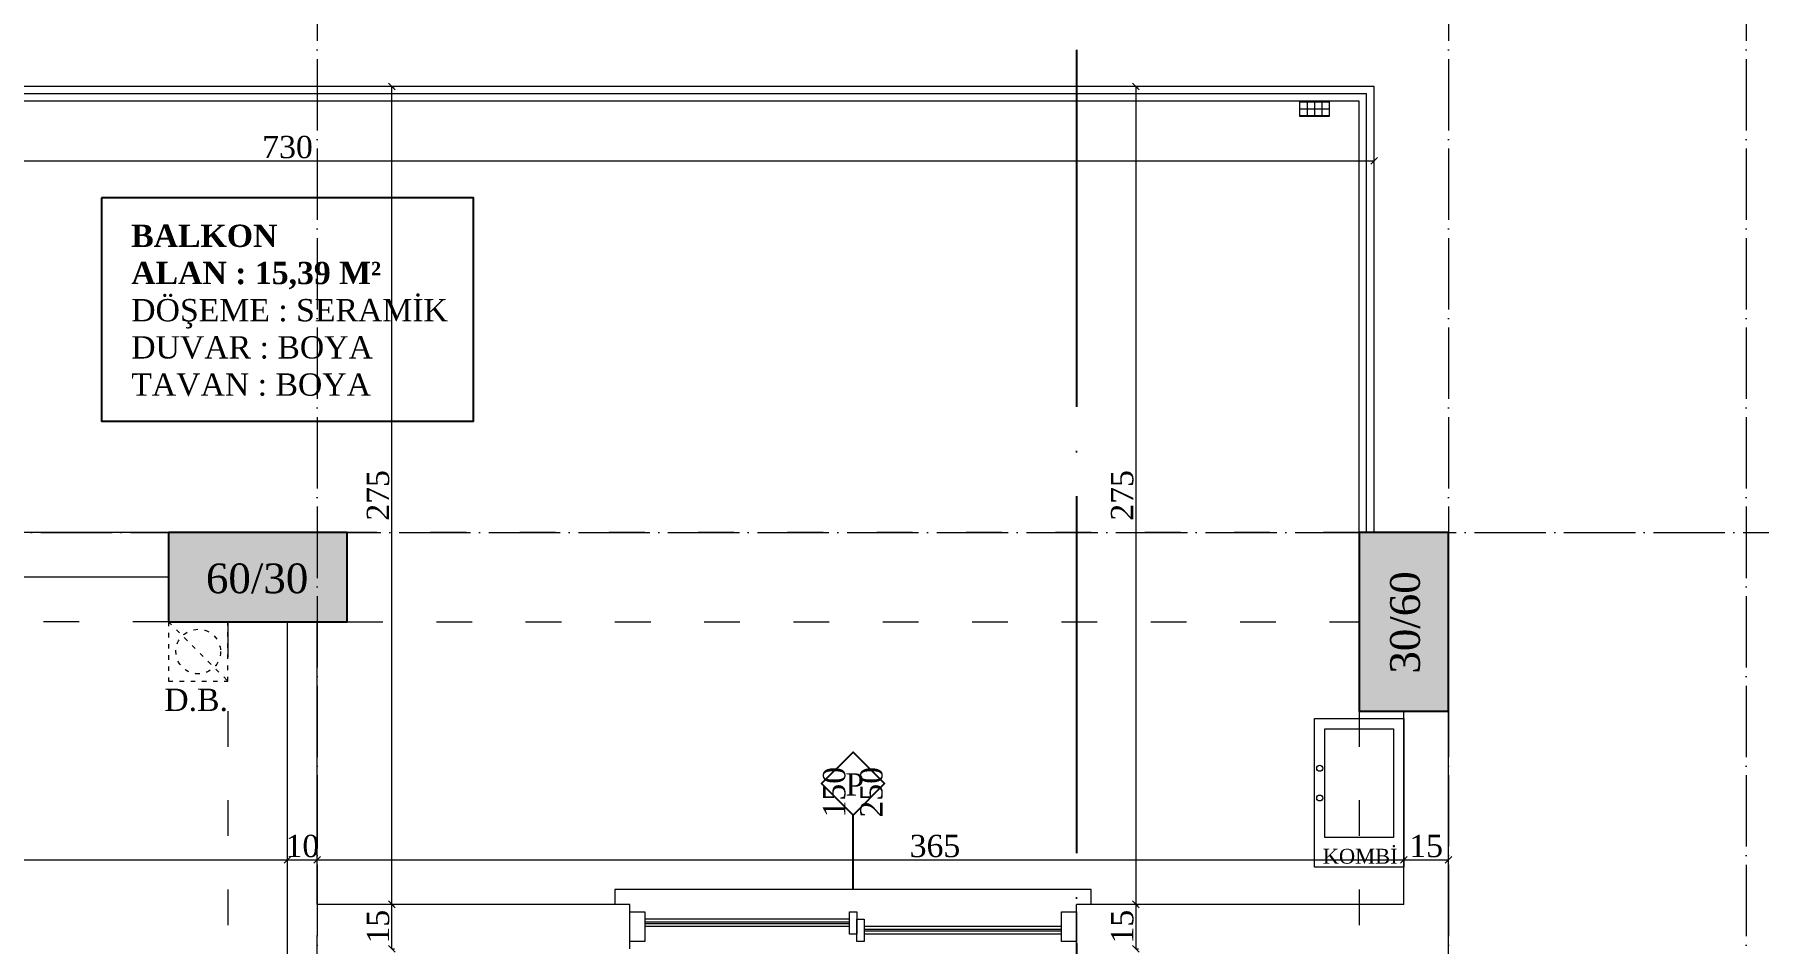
# Model space of a CAD drawing. Header units: metres. Extents: x -5196 to 34307, y 7076 to 19260.
# Drawn here: x 12517 to 13096, y 11233 to 11539 of the extents above; entities that cross this region are included whole.
import ezdxf

# ---------------------------------------------------------------- set-up
doc = ezdxf.new("R2010")
doc.units = ezdxf.units.M
doc.linetypes.add('ACAD_ISO03W100', pattern=[30, 12, -18])
doc.linetypes.add('ACAD_ISO04W100', pattern=[30, 24, -3, 0, -3])
doc.layers.add('YLZ-AKS', color=7, linetype='ACAD_ISO04W100', lineweight=5, true_color=0x2e2f36)
doc.layers.add('YLZ-TARAMA', color=7, linetype='Continuous', lineweight=5, true_color=0x686d6c)
for name, color, linetype, lineweight in [('YLZ-BACA', 195, 'Continuous', 5), ('YLZ-DUVAR', 151, 'Continuous', 20), ('YLZ-ISLAK HACİMLER', 150, 'Continuous', 9), ('YLZ-PENCERE', 231, 'Continuous', 5), ('YLZ-TEFRİŞ', 191, 'Continuous', 20), ('YLZ-ÖLÇÜ', 251, 'Continuous', 5)]:
    doc.layers.add(name, color=color, linetype=linetype, lineweight=lineweight)
for name, color, linetype in [('YLZ-Kesit Çizgisi', 10, 'Continuous'), ('YLZ-KOLON', 191, 'Continuous'), ('YLZ-YAZI', 113, 'Continuous')]:
    doc.layers.add(name, color=color, linetype=linetype)
doc.layers.add('YLZ-KİRİŞ', color=123, linetype='ACAD_ISO03W100', lineweight=5, transparency=0.5)
doc.styles.add('ARIAL', font='times.ttf')
doc.dimstyles.new('YLZ - İç Ölçü', dxfattribs={"dimscale": 0.75, "dimtxt": 10, "dimasz": 3, "dimexe": 1.25, "dimexo": 1, "dimgap": 1, "dimtad": 1, "dimdec": 1, "dimrnd": 0.5, "dimtxsty": 'ARIAL', "dimblk": 'OBLIQUE', "dimcen": 1, "dimclrd": 256, "dimclre": 256, "dimclrt": 125, "dimadec": 0, "dimazin": 0, "dimtfac": 1, "dimtdec": 1, "dimtmove": 1, "dimatfit": 3, "dimldrblk": 'OBLIQUE', "dimfxl": 0, "dimarcsym": 0})

# ---------------------------------------------------------------- blocks, each defined once
blk = doc.blocks.new('B.K Kolon Plan')
at = {"layer": 'YLZ-TARAMA'}
h = blk.add_hatch(dxfattribs=at)
h.set_pattern_fill('ANSI33', color=256, angle=-90)
h.set_pattern_definition([(315, (-461660.3205, -4493945.85), (4.4901280605, 4.4901280605), []), (315, (-461660.3205, -4493950.34), (4.4901280605, 4.4901280605), [3.175, -1.5875])])
h.paths.add_polyline_path([(13587.01, 11241.9), (13557.01, 11241.9), (13557.01, 11181.9), (13587.01, 11181.9)])
h.paths.add_polyline_path([(14042.01, 11241.9), (13982.01, 11241.9), (13982.01, 11211.9), (14042.01, 11211.9)])
h.paths.add_polyline_path([(14412.01, 11241.9), (14382.01, 11241.9), (14382.01, 11216.9), (14382.01, 11181.9), (14412.01, 11181.9)])
h.paths.add_polyline_path([(13697.01, 10611.9), (13557.01, 10611.9), (13557.01, 10576.9), (13697.01, 10576.9)])
h.paths.add_polyline_path([(14037.01, 10586.9), (14037.01, 10614.4), (13997.01, 10614.4), (13997.01, 10576.9), (13997.01, 10554.4), (14037.01, 10554.4)])
h.paths.add_polyline_path([(14512.01, 10606.9), (14372.01, 10606.9), (14372.01, 10571.9), (14512.01, 10571.9)])
h.paths.add_polyline_path([(13817.01, 9981.9), (13657.01, 9981.9), (13657.01, 9951.9), (13817.01, 9951.9)])
h.paths.add_polyline_path([(14037.01, 9991.9), (13997.01, 9991.9), (13997.01, 9941.9), (14037.01, 9941.9)])
h.paths.add_polyline_path([(14512.01, 10011.9), (14482.01, 10011.9), (14482.01, 9951.9), (14512.01, 9951.9)])
h.paths.add_polyline_path([(13812.01, 9756.9), (13782.01, 9756.9), (13782.01, 9696.9), (13812.01, 9696.9), (13812.01, 9726.9)])
h.paths.add_polyline_path([(14032.01, 9756.9), (14002.01, 9756.9), (14002.01, 9696.9), (14032.01, 9696.9)])
h.paths.add_polyline_path([(14512.01, 9726.9), (14482.01, 9726.9), (14452.01, 9726.9), (14452.01, 9696.9), (14512.01, 9696.9)])
at = {"layer": 'YLZ-KİRİŞ'}
for points in [[(13982.01, 11211.9), (13587.01, 11211.9), (13587.01, 11241.9), (13982.01, 11241.9)], [(14042.01, 11211.9), (14382.01, 11211.9), (14382.01, 11241.9), (14042.01, 11241.9)], [(14032.01, 11211.9), (14002.01, 11211.9), (14002.01, 10614.4), (14032.01, 10614.4)], [(14412.01, 11181.9), (14382.01, 11181.9), (14382.01, 10606.9), (14412.01, 10606.9)]]:
    blk.add_lwpolyline(points, close=True, dxfattribs=at)
at = {"layer": 'YLZ-KOLON'}
for points in [[(14042.01, 11241.9), (13982.01, 11241.9), (13982.01, 11211.9), (14042.01, 11211.9)], [(14382.01, 11241.9), (14382.01, 11181.9), (14412.01, 11181.9), (14412.01, 11241.9)]]:
    blk.add_lwpolyline(points, close=True, dxfattribs=at)
at = {"layer": 'YLZ-YAZI', "insert": (13967.57, 11231.5), "char_height": 10, "attachment_point": 1, "style": 'ARIAL'}
blk.add_mtext_dynamic_manual_height_columns('\\pi27.02623;60/30', width=86.5254, gutter_width=12.5, heights=[18.52], dxfattribs=at)
at = {"layer": 'YLZ-YAZI', "insert": (14392.41, 11167.46), "char_height": 10, "attachment_point": 1, "rotation": 90, "style": 'ARIAL'}
blk.add_mtext_dynamic_manual_height_columns('\\pi27.0082;30/60', width=86.5254, gutter_width=12.5, heights=[18.52], dxfattribs=at)
blk = doc.blocks.new('Aks')
at = {"layer": 'YLZ-AKS'}
for p, q in [((479570.78, 4514594.56), (479570.78, 4512399.56)), ((479950.78, 4514594.56), (479950.78, 4512399.56)), ((480050.78, 4514594.56), (480050.78, 4512399.56)), ((478845.78, 4514194.56), (480300.78, 4514194.56))]:
    blk.add_line(p, q, dxfattribs=at)
at = {"layer": 'YLZ-Kesit Çizgisi', "linetype": 'ACAD_ISO04W100', "ltscale": 5}
blk.add_line((479825.78, 4514657.06), (479825.78, 4512337.06), dxfattribs=at)
blk = doc.blocks.new('KP-2')
at = {"layer": 'YLZ-PENCERE'}
for p, q in [((13291.91, 13611.9), (13223.16, 13611.9)), ((13291.91, 13610.9), (13223.16, 13610.9)), ((13291.91, 13610.4), (13223.16, 13610.4)), ((13291.91, 13609.4), (13223.16, 13609.4)), ((13363.16, 13609.4), (13296.91, 13609.4)), ((13363.16, 13608.4), (13296.91, 13608.4)), ((13363.16, 13607.9), (13296.91, 13607.9)), ((13363.16, 13606.9), (13296.91, 13606.9))]:
    blk.add_line(p, q, dxfattribs=at)
blk.add_lwpolyline([(13373.16, 13616.9), (13373.16, 13621.9), (13213.16, 13621.9), (13213.16, 13616.9)], dxfattribs=at)
for points in [[(13223.16, 13614.4), (13223.16, 13604.4), (13218.16, 13604.4), (13218.16, 13614.4)], [(13294.41, 13614.4), (13294.41, 13606.9), (13291.91, 13606.9), (13291.91, 13614.4)], [(13296.91, 13611.9), (13296.91, 13604.4), (13294.41, 13604.4), (13294.41, 13611.9)], [(13368.16, 13614.4), (13368.16, 13604.4), (13363.16, 13604.4), (13363.16, 13614.4)]]:
    blk.add_lwpolyline(points, close=True, dxfattribs=at)
at = {"layer": 'YLZ-YAZI'}
blk.add_line((13293.16, 13621.9), (13293.16, 13646.9), dxfattribs=at)
blk.add_lwpolyline([(13293.16, 13646.9), (13282.55, 13657.51), (13293.16, 13668.11), (13303.76, 13657.51)], close=True, dxfattribs=at)
at = {"layer": 'YLZ-YAZI', "insert": (13303.15, 13663.09), "char_height": 7.5, "attachment_point": 9, "rotation": 90, "style": 'ARIAL'}
blk.add_mtext_dynamic_manual_height_columns('150\\P250', width=58.361, gutter_width=12.5, heights=[27.42], dxfattribs=at)
at = {"layer": 'YLZ-YAZI', "insert": (13275.57, 13653.47), "char_height": 7.5, "attachment_point": 7, "style": 'ARIAL'}
blk.add_mtext_dynamic_manual_height_columns('\\pi14.99218;P', width=35.5702, gutter_width=12.5, heights=[14.45], dxfattribs=at)
blk = doc.blocks.new('B.K. Tefriş')
at = {"layer": 'YLZ-BACA', "linetype": 'ACAD_ISO03W100', "ltscale": 0.125}
blk.add_line((13063.16, 8711.9), (13083.16, 8691.9), dxfattribs=at)
blk.add_lwpolyline([(13083.16, 8711.9), (13063.16, 8711.9), (13063.16, 8691.9), (13083.16, 8691.9)], close=True, dxfattribs=at)
blk.add_circle((13073.16, 8701.9), 7.5, dxfattribs=at)
at = {"layer": 'YLZ-ISLAK HACİMLER'}
for p, q in [((13453.16, 8886.65), (13443.16, 8886.65)), ((13445.66, 8886.65), (13445.66, 8882.15)), ((13448.16, 8886.65), (13448.16, 8882.15)), ((13450.66, 8886.65), (13450.66, 8882.15)), ((13443.16, 8884.4), (13453.16, 8884.4))]:
    blk.add_line(p, q, dxfattribs=at)
for points in [[(13443.16, 8886.9), (13443.16, 8881.9), (13453.16, 8881.9), (13453.16, 8886.9)], [(13448.16, 8679.4), (13478.16, 8679.4), (13478.16, 8629.4), (13448.16, 8629.4)]]:
    blk.add_lwpolyline(points, close=True, dxfattribs=at)
blk.add_lwpolyline([(13443.16, 8882.15), (13453.16, 8882.15)], dxfattribs=at)
at = {"layer": 'YLZ-ISLAK HACİMLER', "lineweight": 9}
blk.add_lwpolyline([(13451.66, 8675.9), (13474.66, 8675.9), (13474.66, 8639.4), (13451.66, 8639.4)], close=True, dxfattribs=at)
blk.add_circle((13449.91, 8662.65), 1, dxfattribs=at)
at = {"layer": 'YLZ-ISLAK HACİMLER'}
blk.add_circle((13449.91, 8652.65), 1, dxfattribs=at)
at = {"layer": 'YLZ-ISLAK HACİMLER', "insert": (13450.91, 8630.5), "char_height": 5, "attachment_point": 7, "style": 'ARIAL'}
blk.add_mtext_dynamic_manual_height_columns('KOMBİ', width=141.5446, gutter_width=12.5, heights=[0], dxfattribs=at)
at = {"layer": 'YLZ-YAZI', "insert": (13083.16, 8681.75), "char_height": 7.5, "attachment_point": 9, "style": 'ARIAL'}
blk.add_mtext_dynamic_manual_height_columns('D.B.', width=50.6309, gutter_width=12.5, heights=[31.67], dxfattribs=at)
blk = doc.blocks.new('Z.K.-Mahal İsimleri')
at = {"layer": 'YLZ-YAZI'}
blk.add_lwpolyline([(-2497.91, -10394.74), (-2497.91, -10469.74), (-2372.91, -10469.74), (-2372.91, -10394.74), (-2497.91, -10394.74)], dxfattribs=at)
at = {"layer": 'YLZ-YAZI', "insert": (-2487.91, -10403.72), "char_height": 7.5, "attachment_point": 1, "style": 'ARIAL'}
blk.add_mtext_dynamic_manual_height_columns('{\\fTimes New Roman|b1|i0|c162|p18;BALKON\\PALAN : 15,39 M² }\\PDÖŞEME : SERAMİK\\PDUVAR : BOYA \\PTAVAN : BOYA', width=148.6174, gutter_width=12.5, heights=[94.52], dxfattribs=at)
blk = doc.blocks.new('_Oblique')
at = {"color": 0, "linetype": 'ByBlock', "lineweight": -2}
blk.add_line((-0.5, -0.5), (0.5, 0.5), dxfattribs=at)
blk = doc.blocks.new('*D6239')
at = {"layer": 'Defpoints', "color": 0, "transparency": 16777216}
for p in [(12237.1, 11496.32), (12967.1, 11496.32), (12967.1, 11496.32)]:
    blk.add_point(p, dxfattribs=at)
at = {"layer": 'YLZ-ÖLÇÜ', "color": 251, "lineweight": -2, "transparency": 16777216}
for p, q in [((12237.1, 11496.32), (12237.1, 11497.26)), ((12967.1, 11496.32), (12967.1, 11497.26)), ((12237.1, 11496.32), (12967.1, 11496.32))]:
    blk.add_line(p, q, dxfattribs=at)
at = {"layer": 'YLZ-ÖLÇÜ', "color": 251, "lineweight": -2, "transparency": 16777216, "xscale": 2.25, "yscale": 2.25, "zscale": 2.25, "rotation": 180}
blk.add_blockref('_Oblique', (12237.1, 11496.32), dxfattribs=at)
at = {"layer": 'YLZ-ÖLÇÜ', "color": 251, "lineweight": -2, "transparency": 16777216, "xscale": 2.25, "yscale": 2.25, "zscale": 2.25}
blk.add_blockref('_Oblique', (12967.1, 11496.32), dxfattribs=at)
at = {"layer": 'YLZ-ÖLÇÜ', "color": 125, "transparency": 16777216, "insert": (12602.1, 11500.9), "char_height": 7.5, "attachment_point": 5, "style": 'ARIAL'}
blk.add_mtext('730', dxfattribs=at)
blk = doc.blocks.new('*D6241')
at = {"layer": 'Defpoints', "color": 0, "transparency": 16777216}
for p in [(12152.1, 11261.32), (12602.1, 11261.32), (12602.1, 11261.32)]:
    blk.add_point(p, dxfattribs=at)
at = {"layer": 'YLZ-ÖLÇÜ', "color": 251, "lineweight": -2, "transparency": 16777216}
for p, q in [((12152.1, 11261.32), (12152.1, 11262.26)), ((12152.1, 11261.32), (12602.1, 11261.32)), ((12602.1, 11261.32), (12602.1, 11262.26))]:
    blk.add_line(p, q, dxfattribs=at)
at = {"layer": 'YLZ-ÖLÇÜ', "color": 251, "lineweight": -2, "transparency": 16777216, "xscale": 2.25, "yscale": 2.25, "zscale": 2.25, "rotation": 180}
blk.add_blockref('_Oblique', (12152.1, 11261.32), dxfattribs=at)
at = {"layer": 'YLZ-ÖLÇÜ', "color": 251, "lineweight": -2, "transparency": 16777216, "xscale": 2.25, "yscale": 2.25, "zscale": 2.25}
blk.add_blockref('_Oblique', (12602.1, 11261.32), dxfattribs=at)
at = {"layer": 'YLZ-ÖLÇÜ', "color": 125, "transparency": 16777216, "insert": (12377.1, 11265.89), "char_height": 7.5, "attachment_point": 5, "style": 'ARIAL'}
blk.add_mtext('450', dxfattribs=at)
blk = doc.blocks.new('*D6242')
at = {"layer": 'Defpoints', "color": 0, "transparency": 16777216}
for p in [(12602.1, 11261.32), (12612.1, 11261.32), (12612.1, 11261.32)]:
    blk.add_point(p, dxfattribs=at)
at = {"layer": 'YLZ-ÖLÇÜ', "color": 251, "lineweight": -2, "transparency": 16777216}
for p, q in [((12602.1, 11261.32), (12602.1, 11262.26)), ((12602.1, 11261.32), (12612.1, 11261.32)), ((12612.1, 11261.32), (12612.1, 11262.26))]:
    blk.add_line(p, q, dxfattribs=at)
at = {"layer": 'YLZ-ÖLÇÜ', "color": 251, "lineweight": -2, "transparency": 16777216, "xscale": 2.25, "yscale": 2.25, "zscale": 2.25, "rotation": 180}
blk.add_blockref('_Oblique', (12602.1, 11261.32), dxfattribs=at)
at = {"layer": 'YLZ-ÖLÇÜ', "color": 251, "lineweight": -2, "transparency": 16777216, "xscale": 2.25, "yscale": 2.25, "zscale": 2.25}
blk.add_blockref('_Oblique', (12612.1, 11261.32), dxfattribs=at)
at = {"layer": 'YLZ-ÖLÇÜ', "color": 125, "transparency": 16777216, "insert": (12607.1, 11265.89), "char_height": 7.5, "attachment_point": 5, "style": 'ARIAL'}
blk.add_mtext('10', dxfattribs=at)
blk = doc.blocks.new('*D6243')
at = {"layer": 'Defpoints', "color": 0, "transparency": 16777216}
for p in [(12612.1, 11261.32), (12977.1, 11261.32), (12977.1, 11261.32)]:
    blk.add_point(p, dxfattribs=at)
at = {"layer": 'YLZ-ÖLÇÜ', "color": 251, "lineweight": -2, "transparency": 16777216}
for p, q in [((12612.1, 11261.32), (12612.1, 11262.26)), ((12612.1, 11261.32), (12977.1, 11261.32)), ((12977.1, 11261.32), (12977.1, 11262.26))]:
    blk.add_line(p, q, dxfattribs=at)
at = {"layer": 'YLZ-ÖLÇÜ', "color": 251, "lineweight": -2, "transparency": 16777216, "xscale": 2.25, "yscale": 2.25, "zscale": 2.25, "rotation": 180}
blk.add_blockref('_Oblique', (12612.1, 11261.32), dxfattribs=at)
at = {"layer": 'YLZ-ÖLÇÜ', "color": 251, "lineweight": -2, "transparency": 16777216, "xscale": 2.25, "yscale": 2.25, "zscale": 2.25}
blk.add_blockref('_Oblique', (12977.1, 11261.32), dxfattribs=at)
at = {"layer": 'YLZ-ÖLÇÜ', "color": 125, "transparency": 16777216, "insert": (12819.6, 11265.89), "char_height": 7.5, "attachment_point": 5, "style": 'ARIAL'}
blk.add_mtext('365', dxfattribs=at)
blk = doc.blocks.new('*D6244')
at = {"layer": 'Defpoints', "color": 0, "transparency": 16777216}
for p in [(12977.1, 11261.32), (12992.1, 11261.32), (12992.1, 11261.32)]:
    blk.add_point(p, dxfattribs=at)
at = {"layer": 'YLZ-ÖLÇÜ', "color": 251, "lineweight": -2, "transparency": 16777216}
for p, q in [((12977.1, 11261.32), (12977.1, 11262.26)), ((12977.1, 11261.32), (12992.1, 11261.32)), ((12992.1, 11261.32), (12992.1, 11262.26))]:
    blk.add_line(p, q, dxfattribs=at)
at = {"layer": 'YLZ-ÖLÇÜ', "color": 251, "lineweight": -2, "transparency": 16777216, "xscale": 2.25, "yscale": 2.25, "zscale": 2.25, "rotation": 180}
blk.add_blockref('_Oblique', (12977.1, 11261.32), dxfattribs=at)
at = {"layer": 'YLZ-ÖLÇÜ', "color": 251, "lineweight": -2, "transparency": 16777216, "xscale": 2.25, "yscale": 2.25, "zscale": 2.25}
blk.add_blockref('_Oblique', (12992.1, 11261.32), dxfattribs=at)
at = {"layer": 'YLZ-ÖLÇÜ', "color": 125, "transparency": 16777216, "insert": (12984.6, 11265.89), "char_height": 7.5, "attachment_point": 5, "style": 'ARIAL'}
blk.add_mtext('15', dxfattribs=at)
blk = doc.blocks.new('*D6301')
at = {"layer": 'Defpoints', "color": 0, "transparency": 16777216}
for p in [(12887.1, 11521.32), (12887.1, 11246.32), (12887.1, 11246.32)]:
    blk.add_point(p, dxfattribs=at)
at = {"layer": 'YLZ-ÖLÇÜ', "color": 251, "lineweight": -2, "transparency": 16777216}
for p, q in [((12887.1, 11521.32), (12888.03, 11521.32)), ((12887.1, 11521.32), (12887.1, 11246.32)), ((12887.1, 11246.32), (12888.03, 11246.32))]:
    blk.add_line(p, q, dxfattribs=at)
at = {"layer": 'YLZ-ÖLÇÜ', "color": 251, "lineweight": -2, "transparency": 16777216, "xscale": 2.25, "yscale": 2.25, "zscale": 2.25}
for p, rotation in [((12887.1, 11521.32), 90), ((12887.1, 11246.32), 270)]:
    blk.add_blockref('_Oblique', p, dxfattribs=dict(at, rotation=rotation))
at = {"layer": 'YLZ-ÖLÇÜ', "color": 125, "transparency": 16777216, "insert": (12882.52, 11383.82), "char_height": 7.5, "attachment_point": 5, "rotation": 90, "style": 'ARIAL'}
blk.add_mtext('275', dxfattribs=at)
blk = doc.blocks.new('*D6302')
at = {"layer": 'Defpoints', "color": 0, "transparency": 16777216}
for p in [(12887.1, 11246.32), (12887.1, 11231.32), (12887.1, 11231.32)]:
    blk.add_point(p, dxfattribs=at)
at = {"layer": 'YLZ-ÖLÇÜ', "color": 251, "lineweight": -2, "transparency": 16777216}
for p, q in [((12887.1, 11246.32), (12888.03, 11246.32)), ((12887.1, 11246.32), (12887.1, 11231.32)), ((12887.1, 11231.32), (12888.03, 11231.32))]:
    blk.add_line(p, q, dxfattribs=at)
at = {"layer": 'YLZ-ÖLÇÜ', "color": 251, "lineweight": -2, "transparency": 16777216, "xscale": 2.25, "yscale": 2.25, "zscale": 2.25}
for p, rotation in [((12887.1, 11246.32), 90), ((12887.1, 11231.32), 270)]:
    blk.add_blockref('_Oblique', p, dxfattribs=dict(at, rotation=rotation))
at = {"layer": 'YLZ-ÖLÇÜ', "color": 125, "transparency": 16777216, "insert": (12882.53, 11238.82), "char_height": 7.5, "attachment_point": 5, "rotation": 90, "style": 'ARIAL'}
blk.add_mtext('15', dxfattribs=at)
blk = doc.blocks.new('*D6320')
at = {"layer": 'Defpoints', "color": 0, "transparency": 16777216}
for p in [(12637.1, 11246.32), (12637.1, 11246.32), (12637.1, 11231.32)]:
    blk.add_point(p, dxfattribs=at)
at = {"layer": 'YLZ-ÖLÇÜ', "color": 251, "lineweight": -2, "transparency": 16777216}
for p, q in [((12637.1, 11246.32), (12638.03, 11246.32)), ((12637.1, 11231.32), (12637.1, 11246.32)), ((12637.1, 11231.32), (12638.03, 11231.32))]:
    blk.add_line(p, q, dxfattribs=at)
at = {"layer": 'YLZ-ÖLÇÜ', "color": 251, "lineweight": -2, "transparency": 16777216, "xscale": 2.25, "yscale": 2.25, "zscale": 2.25}
for p, rotation in [((12637.1, 11246.32), 90), ((12637.1, 11231.32), 270)]:
    blk.add_blockref('_Oblique', p, dxfattribs=dict(at, rotation=rotation))
at = {"layer": 'YLZ-ÖLÇÜ', "color": 125, "transparency": 16777216, "insert": (12632.53, 11238.82), "char_height": 7.5, "attachment_point": 5, "rotation": 90, "style": 'ARIAL'}
blk.add_mtext('15', dxfattribs=at)
blk = doc.blocks.new('*D6321')
at = {"layer": 'Defpoints', "color": 0, "transparency": 16777216}
for p in [(12637.1, 11521.32), (12637.1, 11521.32), (12637.1, 11246.32)]:
    blk.add_point(p, dxfattribs=at)
at = {"layer": 'YLZ-ÖLÇÜ', "color": 251, "lineweight": -2, "transparency": 16777216}
for p, q in [((12637.1, 11521.32), (12638.03, 11521.32)), ((12637.1, 11246.32), (12637.1, 11521.32)), ((12637.1, 11246.32), (12638.03, 11246.32))]:
    blk.add_line(p, q, dxfattribs=at)
at = {"layer": 'YLZ-ÖLÇÜ', "color": 251, "lineweight": -2, "transparency": 16777216, "xscale": 2.25, "yscale": 2.25, "zscale": 2.25}
for p, rotation in [((12637.1, 11521.32), 90), ((12637.1, 11246.32), 270)]:
    blk.add_blockref('_Oblique', p, dxfattribs=dict(at, rotation=rotation))
at = {"layer": 'YLZ-ÖLÇÜ', "color": 125, "transparency": 16777216, "insert": (12632.52, 11383.82), "char_height": 7.5, "attachment_point": 5, "rotation": 90, "style": 'ARIAL'}
blk.add_mtext('275', dxfattribs=at)
blk = doc.blocks.new('Z.K. İç Ölçü')
at = {"layer": 'YLZ-ÖLÇÜ'}
for base, p1, p2, angle, picture, middle in [((12637.1, 11521.32), (12637.1, 11246.32), (12637.1, 11521.32), 270, '*D6321', (12632.52, 11383.82)), ((12602.1, 11261.32), (12152.1, 11261.32), (12602.1, 11261.32), 180, '*D6241', (12377.1, 11265.89)), ((12992.1, 11261.32), (12977.1, 11261.32), (12992.1, 11261.32), 180, '*D6244', (12984.6, 11265.89)), ((12637.1, 11246.32), (12637.1, 11231.32), (12637.1, 11246.32), 270, '*D6320', (12632.53, 11238.82)), ((12887.1, 11231.32), (12887.1, 11246.32), (12887.1, 11231.32), 90, '*D6302', (12882.53, 11238.82))]:
    dim = blk.add_linear_dim(base=base, p1=p1, p2=p2, angle=angle, dimstyle='YLZ - İç Ölçü', dxfattribs=at)
    dim.commit()
    dim.dimension.update_dxf_attribs({"geometry": picture, "text_midpoint": middle})
for p1, p2, picture, middle in [((12887.1, 11521.32), (12887.1, 11246.32), '*D6301', (12882.52, 11383.82)), ((12237.1, 11496.32), (12967.1, 11496.32), '*D6239', (12602.1, 11500.9))]:
    dim = blk.add_aligned_dim(p1=p1, p2=p2, distance=0, dimstyle='YLZ - İç Ölçü', dxfattribs=at)
    dim.commit()
    dim.dimension.update_dxf_attribs({"geometry": picture, "text_midpoint": middle})
for base, p1, p2, picture, middle in [((12612.1, 11261.32), (12602.1, 11261.32), (12612.1, 11261.32), '*D6242', (12607.1, 11261.32)), ((12977.1, 11261.32), (12612.1, 11261.32), (12977.1, 11261.32), '*D6243', (12819.6, 11261.32))]:
    dim = blk.add_linear_dim(base=base, p1=p1, p2=p2, angle=180, dimstyle='YLZ - İç Ölçü', dxfattribs=at)
    dim.commit()
    dim.dimension.update_dxf_attribs({"geometry": picture, "text_midpoint": middle, "dimtype": 128})

msp = doc.modelspace()

# ---------------------------------------------------------------- linework, layer by layer
at = {"layer": 'YLZ-DUVAR'}
for p, q in [((12562.1, 11371.32), (12507.1, 11371.32)), ((12562.1, 11356.32), (12507.1, 11356.32)), ((12602.1, 10836.32), (12602.1, 11341.32)), ((12612.1, 11246.32), (12612.1, 11341.32)), ((12977.1, 11246.32), (12977.1, 11311.32)), ((12992.1, 10816.32), (12992.1, 11316.32)), ((12717.1, 11246.32), (12612.1, 11246.32)), ((12717.1, 11231.32), (12717.1, 11246.32)), ((12977.1, 11246.32), (12867.1, 11246.32)), ((12867.1, 11231.32), (12867.1, 11246.32))]:
    msp.add_line(p, q, dxfattribs=at)
for points in [[(12967.1, 11371.32), (12967.1, 11521.32), (12237.1, 11521.32), (12237.1, 11371.32)], [(12964.6, 11371.32), (12964.6, 11518.82), (12239.6, 11518.82), (12239.6, 11371.32)], [(12962.1, 11371.32), (12962.1, 11516.32), (12242.1, 11516.32), (12242.1, 11371.32)]]:
    msp.add_lwpolyline(points, dxfattribs=at)

# ---------------------------------------------------------------- block references
msp.add_blockref('B.K Kolon Plan', (-1419.91, 129.42))
for name, p in [('B.K. Tefriş', (-501.06, 2629.42)), ('KP-2', (-501.06, -2370.58))]:
    msp.add_blockref(name, p, dxfattribs=at)
at = {"layer": 'YLZ-TEFRİŞ'}
msp.add_blockref('Aks', (-466958.68, -4502823.23), dxfattribs=at)
at = {"layer": 'YLZ-ÖLÇÜ'}
for name, p in [('Z.K. İç Ölçü', (0, 0)), ('Z.K.-Mahal İsimleri', (15037.51, 21878.57))]:
    msp.add_blockref(name, p, dxfattribs=at)

doc.saveas('drawing.dxf')
